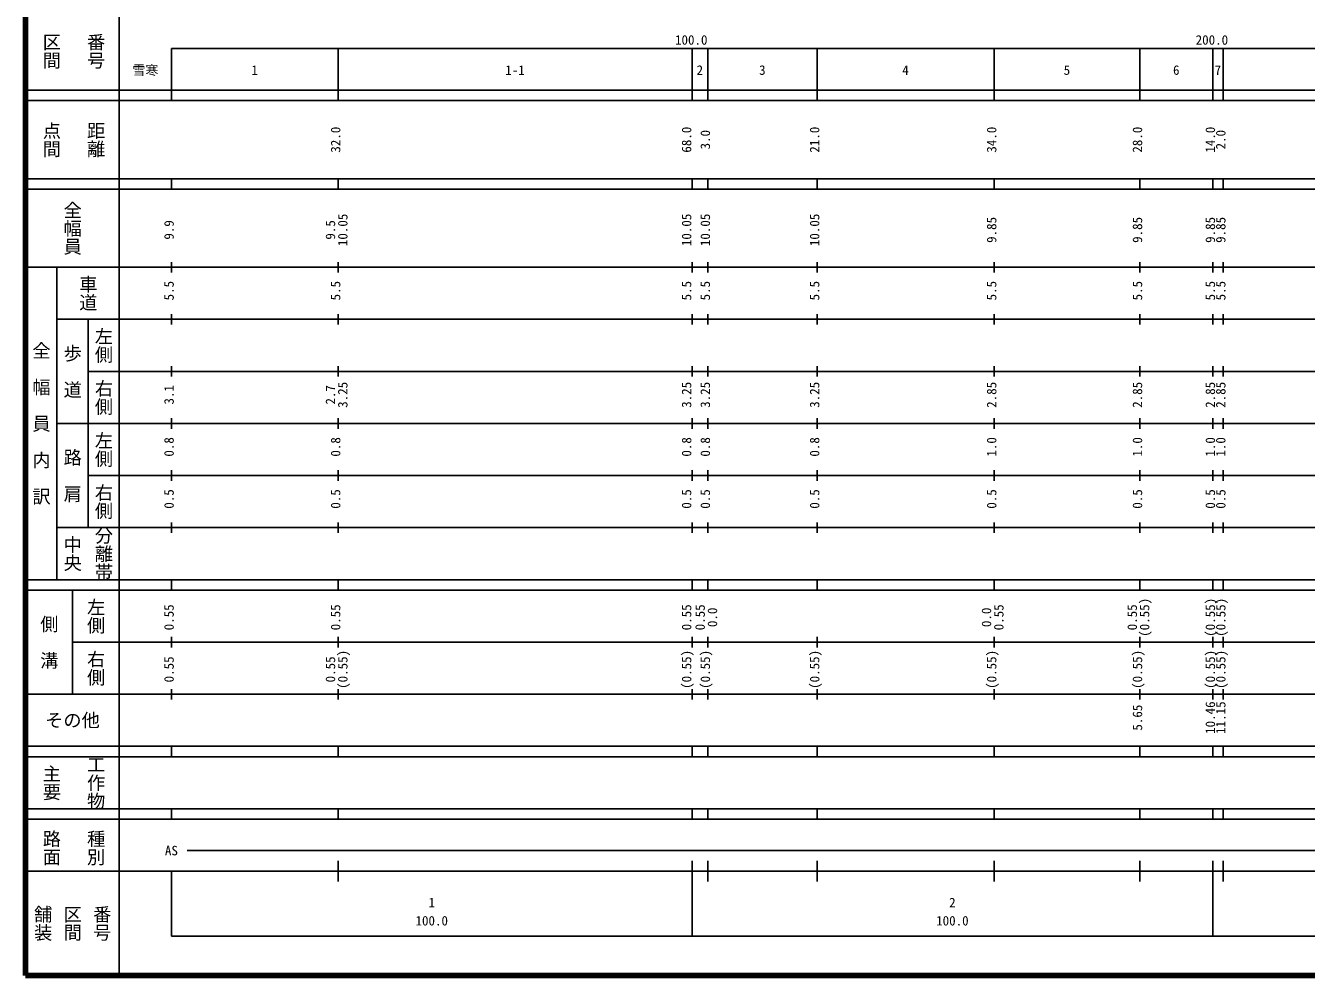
# Model space of a CAD drawing. Units: millimetres on the paper, enlarged 1000 times. Extents: x 40000 to 680000, y 20000 to 380000.
# Drawn here: x 40000 to 285992, y 20000 to 202409 of the extents above; entities that cross this region are included whole.
import ezdxf
from ezdxf.enums import TextEntityAlignment as Align

# ---------------------------------------------------------------- set-up
doc = ezdxf.new("R2010")
doc.units = ezdxf.units.MM
doc.header["$LTSCALE"] = 1000
doc.layers.add('M-TTL', color=2, linetype='Continuous', lineweight=140)
doc.layers.add('M-TTL-BAND', color=7, linetype='Continuous', lineweight=25)
doc.styles.add('@ＭＳ ゴシック', font='')
doc.styles.add('ＭＳ ゴシック', font='')
doc.styles.get('@ＭＳ ゴシック').set_extended_font_data('@MS Gothic')
doc.styles.get('ＭＳ ゴシック').set_extended_font_data('MS Gothic')

msp = doc.modelspace()

# ---------------------------------------------------------------- linework, layer by layer
at = {"layer": 'M-TTL'}
for p, q in [((40000, 380000), (40000, 20000)), ((40000, 20000), (680000, 20000))]:
    msp.add_line(p, q, dxfattribs=at)
at = {"layer": 'M-TTL-BAND'}
for p, q in [((58000, 370000), (58000, 20000)), ((68000, 198000), (579000, 198000)), ((68000, 198000), (68000, 188000)), ((100000, 188000), (100000, 198000)), ((168000, 188000), (168000, 198000)), ((171000, 188000), (171000, 198000)), ((192000, 188000), (192000, 198000)), ((226000, 188000), (226000, 198000)), ((254000, 188000), (254000, 198000)), ((268000, 188000), (268000, 198000)), ((270000, 188000), (270000, 198000)), ((40000, 190000), (579000, 190000)), ((40000, 188000), (579000, 188000)), ((40000, 173000), (579000, 173000)), ((68000, 171000), (68000, 173000)), ((100000, 171000), (100000, 173000)), ((168000, 171000), (168000, 173000)), ((171000, 171000), (171000, 173000)), ((192000, 171000), (192000, 173000)), ((226000, 171000), (226000, 173000)), ((254000, 171000), (254000, 173000)), ((268000, 171000), (268000, 173000)), ((270000, 171000), (270000, 173000)), ((40000, 171000), (579000, 171000)), ((40000, 156000), (579000, 156000)), ((46000, 96000), (46000, 156000)), ((68000, 155000), (68000, 157000)), ((100000, 155000), (100000, 157000)), ((168000, 155000), (168000, 157000)), ((171000, 155000), (171000, 157000)), ((192000, 155000), (192000, 157000)), ((226000, 155000), (226000, 157000)), ((254000, 155000), (254000, 157000)), ((268000, 155000), (268000, 157000)), ((270000, 155000), (270000, 157000)), ((46000, 146000), (579000, 146000)), ((52000, 146000), (52000, 106000)), ((68000, 145000), (68000, 147000)), ((100000, 145000), (100000, 147000)), ((168000, 145000), (168000, 147000)), ((171000, 145000), (171000, 147000)), ((192000, 145000), (192000, 147000)), ((226000, 145000), (226000, 147000)), ((254000, 145000), (254000, 147000)), ((268000, 145000), (268000, 147000)), ((270000, 145000), (270000, 147000)), ((52000, 136000), (579000, 136000)), ((68000, 135000), (68000, 137000)), ((100000, 135000), (100000, 137000)), ((168000, 135000), (168000, 137000)), ((171000, 135000), (171000, 137000)), ((192000, 135000), (192000, 137000)), ((226000, 135000), (226000, 137000)), ((254000, 135000), (254000, 137000)), ((268000, 135000), (268000, 137000)), ((270000, 135000), (270000, 137000)), ((46000, 126000), (579000, 126000)), ((68000, 125000), (68000, 127000)), ((100000, 125000), (100000, 127000)), ((168000, 125000), (168000, 127000)), ((171000, 125000), (171000, 127000)), ((192000, 125000), (192000, 127000)), ((226000, 125000), (226000, 127000)), ((254000, 125000), (254000, 127000)), ((268000, 125000), (268000, 127000)), ((270000, 125000), (270000, 127000)), ((52000, 116000), (579000, 116000)), ((68000, 115000), (68000, 117000)), ((100000, 115000), (100000, 117000)), ((168000, 115000), (168000, 117000)), ((171000, 115000), (171000, 117000)), ((192000, 115000), (192000, 117000)), ((226000, 115000), (226000, 117000)), ((254000, 115000), (254000, 117000)), ((268000, 115000), (268000, 117000)), ((270000, 115000), (270000, 117000)), ((46000, 106000), (579000, 106000)), ((68000, 105000), (68000, 107000)), ((100000, 105000), (100000, 107000)), ((168000, 105000), (168000, 107000)), ((171000, 105000), (171000, 107000)), ((192000, 105000), (192000, 107000)), ((226000, 105000), (226000, 107000)), ((254000, 105000), (254000, 107000)), ((268000, 105000), (268000, 107000)), ((270000, 105000), (270000, 107000)), ((40000, 96000), (579000, 96000)), ((68000, 94000), (68000, 96000)), ((100000, 94000), (100000, 96000)), ((168000, 94000), (168000, 96000)), ((171000, 94000), (171000, 96000)), ((192000, 94000), (192000, 96000)), ((226000, 94000), (226000, 96000)), ((254000, 94000), (254000, 96000)), ((268000, 94000), (268000, 96000)), ((270000, 94000), (270000, 96000)), ((40000, 94000), (579000, 94000)), ((49000, 94000), (49000, 74000)), ((49000, 84000), (579000, 84000)), ((68000, 83000), (68000, 85000)), ((100000, 83000), (100000, 85000)), ((168000, 83000), (168000, 85000)), ((171000, 83000), (171000, 85000)), ((192000, 83000), (192000, 85000)), ((226000, 83000), (226000, 85000)), ((254000, 83000), (254000, 85000)), ((268000, 83000), (268000, 85000)), ((270000, 83000), (270000, 85000)), ((40000, 74000), (579000, 74000)), ((68000, 73000), (68000, 75000)), ((100000, 73000), (100000, 75000)), ((168000, 73000), (168000, 75000)), ((171000, 73000), (171000, 75000)), ((192000, 73000), (192000, 75000)), ((226000, 73000), (226000, 75000)), ((254000, 73000), (254000, 75000)), ((268000, 73000), (268000, 75000)), ((270000, 73000), (270000, 75000)), ((40000, 64000), (579000, 64000)), ((68000, 62000), (68000, 64000)), ((100000, 62000), (100000, 64000)), ((168000, 62000), (168000, 64000)), ((171000, 62000), (171000, 64000)), ((192000, 62000), (192000, 64000)), ((226000, 62000), (226000, 64000)), ((254000, 62000), (254000, 64000)), ((268000, 62000), (268000, 64000)), ((270000, 62000), (270000, 64000)), ((40000, 62000), (579000, 62000)), ((40000, 52000), (579000, 52000)), ((68000, 50000), (68000, 52000)), ((100000, 50000), (100000, 52000)), ((168000, 50000), (168000, 52000)), ((171000, 50000), (171000, 52000)), ((192000, 50000), (192000, 52000)), ((226000, 50000), (226000, 52000)), ((254000, 50000), (254000, 52000)), ((268000, 50000), (268000, 52000)), ((270000, 50000), (270000, 52000)), ((40000, 50000), (579000, 50000)), ((71000, 44000), (565000, 44000)), ((100000, 38000), (100000, 42000)), ((168000, 27500), (168000, 42000)), ((171000, 38000), (171000, 42000)), ((192000, 38000), (192000, 42000)), ((226000, 38000), (226000, 42000)), ((254000, 38000), (254000, 42000)), ((268000, 27500), (268000, 42000)), ((270000, 38000), (270000, 42000)), ((40000, 40000), (579000, 40000)), ((68000, 40000), (68000, 27500)), ((68000, 27500), (579000, 27500))]:
    msp.add_line(p, q, dxfattribs=at)

# ---------------------------------------------------------------- texts
at = {"layer": 'M-TTL-BAND', "style": '@ＭＳ ゴシック'}
for s, p in [('区間', (45000, 197500)), ('番号', (53500, 197500)), ('点間', (45000, 180500)), ('距離', (53500, 180500)), ('全幅員', (49000, 163500)), ('車道', (52000, 151000)), ('左側', (55000, 141000)), ('全\u3000幅\u3000員\u3000内\u3000訳', (43000, 126000)), ('歩\u3000道', (49000, 136000)), ('右側', (55000, 131000)), ('左側', (55000, 121000)), ('路\u3000肩', (49000, 116000)), ('右側', (55000, 111000)), ('分離帯', (55000, 101000)), ('中央', (49000, 101000)), ('左側', (53500, 89000)), ('側\u3000溝', (44500, 84000)), ('右側', (53500, 79000)), ('工作物', (53500, 57000)), ('主要', (45000, 57000)), ('路面', (45000, 44500)), ('種別', (53500, 44500)), ('舗装', (43333, 30000)), ('区間', (49000, 30000)), ('番号', (54667, 30000))]:
    msp.add_text(s, height=2566, rotation=270, dxfattribs=at).set_placement(p, align=Align.MIDDLE_CENTER)
at = {"layer": 'M-TTL-BAND', "style": 'ＭＳ ゴシック'}
for s, p in [('100.0', (167844, 198195)), ('200.0', (267844, 198195)), ('雪寒', (63017, 192405)), ('1', (84000, 192405)), ('1-1', (134000, 192405)), ('2', (169500, 192405)), ('3', (181500, 192405)), ('4', (209000, 192405)), ('5', (240000, 192405)), ('6', (261000, 192405)), ('7', (269000, 192405)), ('AS', (68000, 42500)), ('1', (118000, 32523)), ('2', (218000, 32523)), ('100.0', (118000, 29033)), ('100.0', (218000, 29033))]:
    msp.add_text(s, height=1833, dxfattribs=at).set_placement(p, align=Align.BOTTOM_CENTER)
for s, p in [('32.0', (101000, 180500)), ('68.0', (168407, 180500)), ('3.0', (172000, 180500)), ('21.0', (193000, 180500)), ('34.0', (227000, 180500)), ('28.0', (255000, 180500)), ('14.0', (269000, 180500)), ('2.0', (271000, 180500)), ('9.9', (69000, 163174)), ('9.5', (100000, 163174)), ('10.05', (102370, 163174)), ('10.05', (168407, 163174)), ('10.05', (172000, 163174)), ('10.05', (193000, 163174)), ('9.85', (227000, 163174)), ('9.85', (255000, 163174)), ('9.85', (269000, 163174)), ('9.85', (271000, 163174)), ('5.5', (69000, 151500)), ('5.5', (101000, 151500)), ('5.5', (168407, 151500)), ('5.5', (172000, 151500)), ('5.5', (193000, 151500)), ('5.5', (227000, 151500)), ('5.5', (255000, 151500)), ('5.5', (269000, 151500)), ('5.5', (271000, 151500)), ('3.1', (69000, 131500)), ('2.7', (100000, 131500)), ('3.25', (102370, 131500)), ('3.25', (168407, 131500)), ('3.25', (172000, 131500)), ('3.25', (193000, 131500)), ('2.85', (227000, 131500)), ('2.85', (255000, 131500)), ('2.85', (269000, 131500)), ('2.85', (271000, 131500)), ('0.8', (69000, 121500)), ('0.8', (101000, 121500)), ('0.8', (168407, 121500)), ('0.8', (172000, 121500)), ('0.8', (193000, 121500)), ('1.0', (227000, 121500)), ('1.0', (255000, 121500)), ('1.0', (269000, 121500)), ('1.0', (271000, 121500)), ('0.5', (69000, 111500)), ('0.5', (101000, 111500)), ('0.5', (168407, 111500)), ('0.5', (172000, 111500)), ('0.5', (193000, 111500)), ('0.5', (227000, 111500)), ('0.5', (255000, 111500)), ('0.5', (269000, 111500)), ('0.5', (271000, 111500)), ('0.55', (69000, 88764)), ('0.55', (101000, 88764)), ('0.55', (168407, 88764)), ('0.55', (171000, 88764)), ('0.55', (228370, 88764)), ('0.55', (254000, 88764)), ('(0.55)', (256370, 88764)), ('(0.55)', (269000, 88764)), ('(0.55)', (271000, 88764)), ('0.0', (173370, 88764)), ('0.0', (226000, 88764)), ('(0.55)', (102370, 78764)), ('(0.55)', (168407, 78764)), ('(0.55)', (172000, 78764)), ('(0.55)', (193000, 78764)), ('(0.55)', (227000, 78764)), ('(0.55)', (255000, 78764)), ('(0.55)', (269000, 78764)), ('(0.55)', (271000, 78764)), ('0.55', (69000, 78764)), ('0.55', (100000, 78764)), ('5.65', (255000, 69500)), ('10.46', (269000, 69500)), ('11.15', (271000, 69500))]:
    msp.add_text(s, height=1833, rotation=90, dxfattribs=at).set_placement(p, align=Align.BOTTOM_CENTER)
msp.add_text('その他', height=2566, dxfattribs=at).set_placement((49000, 69000), align=Align.MIDDLE_CENTER)

doc.saveas('drawing.dxf')
